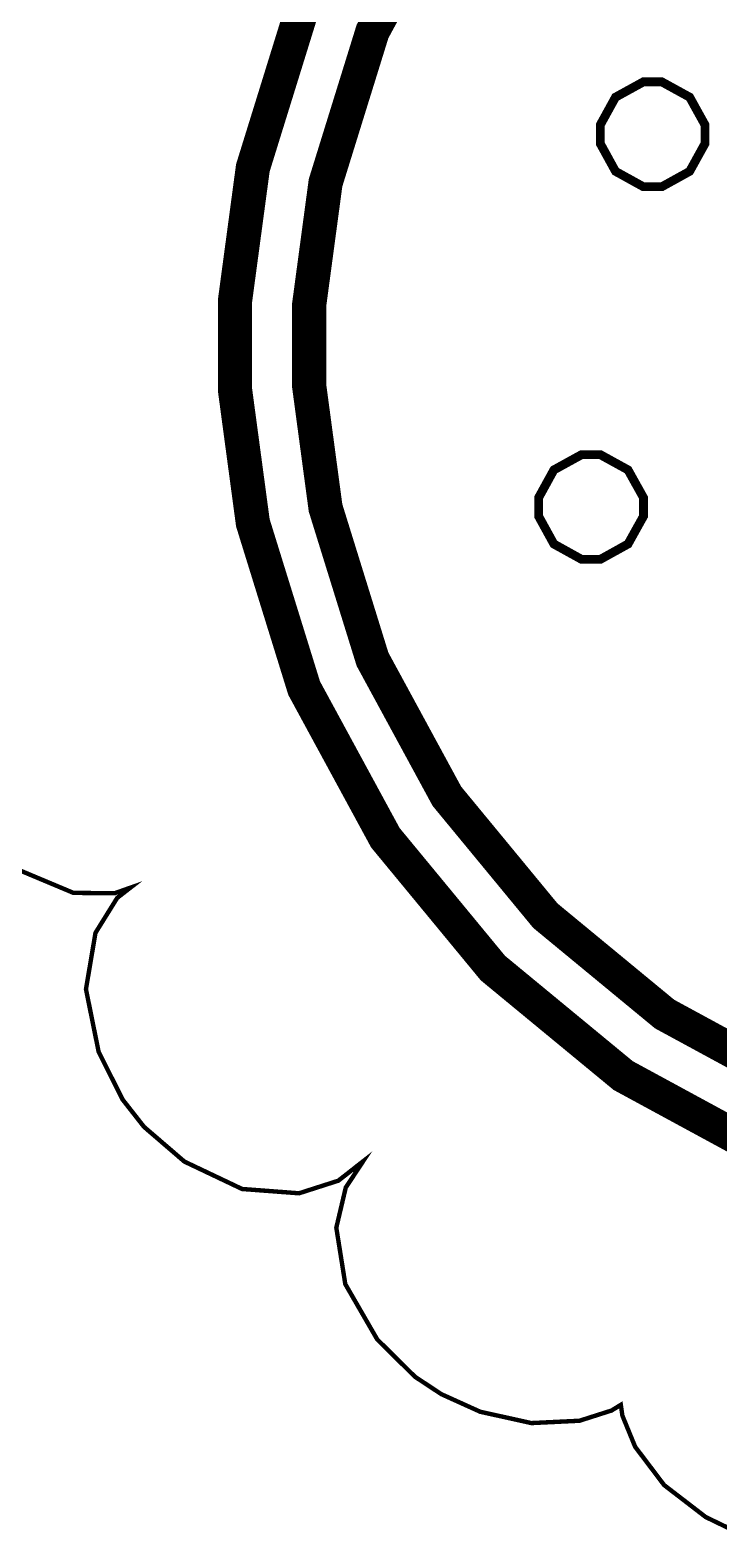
# Model space of a CAD drawing. Extents: x 0.7 to 27.4, y 1.6 to 10.2.
# Drawn here: x 5.874 to 6.29, y 4.905 to 5.816 of the extents above; entities that cross this region are included whole.
import ezdxf

# ---------------------------------------------------------------- set-up
doc = ezdxf.new("R2010")
doc.units = 0
doc.header["$MEASUREMENT"] = 0
doc.layers.add('Layer1', color=50, linetype='Continuous')

msp = doc.modelspace()

# ---------------------------------------------------------------- linework, layer by layer
at = {"color": 0}
for points, const_width in [([(6.12554, 5.89794), (6.08062, 5.81521), (6.05225, 5.72379), (6.04237, 5.65018), (6.04237, 5.6256), (6.04237, 5.60107), (6.05225, 5.52746), (6.08062, 5.43604), (6.12554, 5.35331), (6.185, 5.28119), (6.25706, 5.22174), (6.33979, 5.17681)], 0.02067), ([(6.12554, 5.89794), (6.08062, 5.81521), (6.05225, 5.72379), (6.04237, 5.65018), (6.04237, 5.6256), (6.04237, 5.60107), (6.05225, 5.52746), (6.08062, 5.43604), (6.12554, 5.35331), (6.185, 5.28119), (6.25706, 5.22174), (6.33979, 5.17681)], 0.02067), ([(6.12554, 5.89794), (6.08062, 5.81521), (6.05225, 5.72379), (6.04237, 5.65018), (6.04237, 5.6256), (6.04237, 5.60107), (6.05225, 5.52746), (6.08062, 5.43604), (6.12554, 5.35331), (6.185, 5.28119), (6.25706, 5.22174), (6.33979, 5.17681)], 0.02067), ([(6.12554, 5.89794), (6.08062, 5.81521), (6.05225, 5.72379), (6.04237, 5.65018), (6.04237, 5.6256), (6.04237, 5.60107), (6.05225, 5.52746), (6.08062, 5.43604), (6.12554, 5.35331), (6.185, 5.28119), (6.25706, 5.22174), (6.33979, 5.17681)], 0.02067), ([(6.12554, 5.89794), (6.08062, 5.81521), (6.05225, 5.72379), (6.04237, 5.65018), (6.04237, 5.6256), (6.04237, 5.60107), (6.05225, 5.52746), (6.08062, 5.43604), (6.12554, 5.35331), (6.185, 5.28119), (6.25706, 5.22174), (6.33979, 5.17681)], 0.02067), ([(6.12554, 5.89789), (6.08062, 5.81515), (6.05225, 5.72374), (6.04237, 5.65012), (6.04237, 5.62554), (6.04237, 5.60101), (6.05225, 5.5274), (6.08062, 5.43599), (6.12554, 5.35325), (6.185, 5.28119), (6.25706, 5.22174), (6.33979, 5.17681)], 0.02067), ([(6.12554, 5.89789), (6.08062, 5.81515), (6.05225, 5.72374), (6.04237, 5.65012), (6.04237, 5.62554), (6.04237, 5.60101), (6.05225, 5.5274), (6.08062, 5.43599), (6.12554, 5.35325), (6.185, 5.28119), (6.25706, 5.22174), (6.33979, 5.17681)], 0.02067), ([(6.12554, 5.89789), (6.08062, 5.81515), (6.05225, 5.72374), (6.04237, 5.65012), (6.04237, 5.62554), (6.04237, 5.60101), (6.05225, 5.5274), (6.08062, 5.43599), (6.12554, 5.35325), (6.185, 5.28119), (6.25706, 5.22174), (6.33979, 5.17681)], 0.02067), ([(6.12554, 5.89789), (6.08062, 5.81515), (6.05225, 5.72374), (6.04237, 5.65012), (6.04237, 5.62554), (6.04237, 5.60101), (6.05225, 5.5274), (6.08062, 5.43599), (6.12554, 5.35325), (6.185, 5.28119), (6.25706, 5.22174), (6.33979, 5.17681)], 0.02067), ([(6.12554, 5.89789), (6.08062, 5.81515), (6.05225, 5.72374), (6.04237, 5.65012), (6.04237, 5.62554), (6.04237, 5.60101), (6.05225, 5.5274), (6.08062, 5.43599), (6.12554, 5.35325), (6.185, 5.28119), (6.25706, 5.22174), (6.33979, 5.17681)], 0.02067), ([(6.12554, 5.89789), (6.08062, 5.81515), (6.05225, 5.72374), (6.04237, 5.65012), (6.04237, 5.62554), (6.04237, 5.60101), (6.05225, 5.5274), (6.08062, 5.43599), (6.12554, 5.35325), (6.185, 5.28119), (6.25706, 5.22174), (6.33979, 5.17681)], 0.02067), ([(6.12554, 5.89789), (6.08062, 5.81515), (6.05225, 5.72374), (6.04237, 5.65012), (6.04237, 5.62554), (6.04237, 5.60101), (6.05225, 5.5274), (6.08062, 5.43599), (6.12554, 5.35325), (6.185, 5.28114), (6.25706, 5.22168), (6.33979, 5.17676)], 0.02067), ([(6.12554, 5.89789), (6.08062, 5.81515), (6.05225, 5.72374), (6.04237, 5.65012), (6.04237, 5.62554), (6.04237, 5.60101), (6.05225, 5.5274), (6.08062, 5.43599), (6.12554, 5.35325), (6.185, 5.28114), (6.25706, 5.22168), (6.33979, 5.17676)], 0.02067), ([(6.12554, 5.89789), (6.08062, 5.81515), (6.05225, 5.72374), (6.04237, 5.65012), (6.04237, 5.62554), (6.04237, 5.60101), (6.05225, 5.5274), (6.08062, 5.43599), (6.12554, 5.35325), (6.185, 5.28114), (6.25706, 5.22168), (6.33979, 5.17676)], 0.02067), ([(6.12554, 5.89789), (6.08062, 5.81515), (6.05225, 5.72374), (6.04237, 5.65012), (6.04237, 5.62554), (6.04237, 5.60101), (6.05225, 5.5274), (6.08062, 5.43599), (6.12554, 5.35325), (6.185, 5.28114), (6.25706, 5.22168), (6.33979, 5.17676)], 0.02067), ([(6.12554, 5.89789), (6.08062, 5.81515), (6.05225, 5.72374), (6.04237, 5.65012), (6.04237, 5.62554), (6.04237, 5.60101), (6.05225, 5.5274), (6.08062, 5.43599), (6.12554, 5.35325), (6.185, 5.28114), (6.25706, 5.22168), (6.33979, 5.17676)], 0.02067), ([(6.12554, 5.89789), (6.08062, 5.81515), (6.05225, 5.72374), (6.04237, 5.65012), (6.04237, 5.62554), (6.04237, 5.60101), (6.05225, 5.5274), (6.08062, 5.43599), (6.12554, 5.35325), (6.185, 5.28114), (6.25706, 5.22168), (6.33979, 5.17676)], 0.02067), ([(6.12554, 5.89789), (6.08062, 5.81515), (6.05225, 5.72374), (6.04237, 5.65012), (6.04237, 5.62554), (6.04237, 5.60101), (6.05225, 5.5274), (6.08062, 5.43599), (6.12554, 5.35325), (6.185, 5.28114), (6.25706, 5.22168), (6.33979, 5.17676)], 0.02067), ([(6.12554, 5.89789), (6.08062, 5.81515), (6.05225, 5.72374), (6.04237, 5.65012), (6.04237, 5.62554), (6.04237, 5.60101), (6.05225, 5.5274), (6.08062, 5.43599), (6.12554, 5.35325), (6.185, 5.28114), (6.25706, 5.22168), (6.33979, 5.17676)], 0.02067), ([(6.12554, 5.89789), (6.08062, 5.81515), (6.05225, 5.72374), (6.04237, 5.65012), (6.04237, 5.62554), (6.04237, 5.60101), (6.05225, 5.5274), (6.08062, 5.43599), (6.12554, 5.35325), (6.185, 5.28114), (6.25706, 5.22168), (6.33979, 5.17676)], 0.02067), ([(6.12554, 5.89789), (6.08062, 5.81515), (6.05225, 5.72374), (6.04237, 5.65012), (6.04237, 5.62554), (6.04237, 5.60101), (6.05225, 5.5274), (6.08062, 5.43599), (6.12554, 5.35325), (6.185, 5.28114), (6.25706, 5.22168), (6.33979, 5.17676)], 0.02067), ([(6.03933, 5.83263), (6.00836, 5.73281), (5.99756, 5.6524), (5.99756, 5.6256), (5.99756, 5.59885), (6.00836, 5.51844), (6.03933, 5.41862), (6.08838, 5.32824), (6.15332, 5.24951), (6.23204, 5.18457), (6.32238, 5.13553), (6.42219, 5.10454), (6.50261, 5.09369), (6.5294, 5.09369), (6.55615, 5.09369), (6.63656, 5.10454), (6.73639, 5.13553), (6.82671, 5.18457), (6.90543, 5.24951), (6.97038, 5.32824), (7.01942, 5.41862), (7.0504, 5.51844)], 0.02067), ([(6.03933, 5.83263), (6.00836, 5.73281), (5.99756, 5.6524), (5.99756, 5.6256), (5.99756, 5.59885), (6.00836, 5.51844), (6.03933, 5.41862), (6.08838, 5.32829), (6.15332, 5.24957), (6.23204, 5.18463), (6.32238, 5.13558), (6.42219, 5.1046), (6.50261, 5.09375), (6.5294, 5.09375), (6.55615, 5.09375), (6.63656, 5.1046), (6.73639, 5.13558), (6.82671, 5.18463), (6.90543, 5.24957), (6.97038, 5.32829), (7.01942, 5.41862), (7.0504, 5.51844)], 0.02067), ([(6.03933, 5.83263), (6.00836, 5.73281), (5.99756, 5.6524), (5.99756, 5.6256), (5.99756, 5.59885), (6.00836, 5.51844), (6.03933, 5.41862), (6.08838, 5.32829), (6.15332, 5.24957), (6.23204, 5.18463), (6.32238, 5.13558), (6.42219, 5.1046), (6.50261, 5.09375), (6.5294, 5.09375), (6.55615, 5.09375), (6.63656, 5.10454), (6.73639, 5.13553), (6.82671, 5.18457), (6.90543, 5.24951), (6.97038, 5.32824), (7.01942, 5.41862), (7.0504, 5.51844)], 0.02067), ([(6.03933, 5.83263), (6.00836, 5.73281), (5.99756, 5.6524), (5.99756, 5.6256), (5.99756, 5.59885), (6.00836, 5.51844), (6.03933, 5.41862), (6.08838, 5.32824), (6.15332, 5.24951), (6.23204, 5.18457), (6.32238, 5.13553), (6.42219, 5.10454), (6.50261, 5.09369), (6.5294, 5.09369), (6.55615, 5.09369), (6.63656, 5.10454), (6.73639, 5.13553), (6.82671, 5.18457), (6.90543, 5.24951), (6.97038, 5.32824), (7.01942, 5.41862), (7.0504, 5.51844)], 0.02067), ([(6.03933, 5.83263), (6.00836, 5.73281), (5.99756, 5.6524), (5.99756, 5.6256), (5.99756, 5.59885), (6.00836, 5.51844), (6.03933, 5.41862), (6.08838, 5.32824), (6.15332, 5.24951), (6.23204, 5.18457), (6.32238, 5.13553), (6.42219, 5.10454), (6.50261, 5.09369), (6.5294, 5.09369), (6.55615, 5.09369), (6.63656, 5.10454), (6.73639, 5.13553), (6.82671, 5.18457), (6.90543, 5.24951), (6.97038, 5.32824), (7.01942, 5.41857), (7.0504, 5.51844)], 0.02067), ([(6.03933, 5.83263), (6.00836, 5.73281), (5.99756, 5.6524), (5.99756, 5.6256), (5.99756, 5.59885), (6.00836, 5.51844), (6.03933, 5.41857), (6.08838, 5.32824), (6.15332, 5.24951), (6.23204, 5.18457), (6.32238, 5.13553), (6.42219, 5.10454), (6.50261, 5.09369), (6.5294, 5.09369), (6.55615, 5.09369), (6.63656, 5.10454), (6.73639, 5.13553), (6.82671, 5.18457), (6.90543, 5.24951), (6.97038, 5.32824), (7.01942, 5.41857), (7.0504, 5.51844)], 0.02067), ([(6.03933, 5.83263), (6.00836, 5.73281), (5.99756, 5.6524), (5.99756, 5.6256), (5.99756, 5.59885), (6.00836, 5.51844), (6.03933, 5.41857), (6.08838, 5.32824), (6.15332, 5.24951), (6.23204, 5.18457), (6.32238, 5.13553), (6.42219, 5.10454), (6.50261, 5.09369), (6.5294, 5.09369), (6.55615, 5.09369), (6.63656, 5.10454), (6.73639, 5.13553), (6.82671, 5.18457), (6.90543, 5.24951), (6.97038, 5.32824), (7.01942, 5.41857), (7.0504, 5.51844)], 0.02067), ([(6.03933, 5.83263), (6.00836, 5.73281), (5.99756, 5.6524), (5.99756, 5.6256), (5.99756, 5.59885), (6.00836, 5.51844), (6.03933, 5.41857), (6.08838, 5.32824), (6.15332, 5.24951), (6.23204, 5.18457), (6.32238, 5.13553), (6.42219, 5.10454), (6.50261, 5.09369), (6.5294, 5.09369), (6.55615, 5.09369), (6.63656, 5.10454), (6.73639, 5.13553), (6.82671, 5.18457), (6.90543, 5.24951), (6.97038, 5.32824), (7.01942, 5.41857), (7.0504, 5.51844)], 0.02067), ([(6.03933, 5.83263), (6.00836, 5.73281), (5.99756, 5.6524), (5.99756, 5.6256), (5.99756, 5.59885), (6.00836, 5.51844), (6.03933, 5.41857), (6.08838, 5.32824), (6.15332, 5.24951), (6.23204, 5.18457), (6.32238, 5.13553), (6.42219, 5.10454), (6.50261, 5.09369), (6.5294, 5.09369), (6.55615, 5.09369), (6.63656, 5.10454), (6.73639, 5.13553), (6.82671, 5.18457), (6.90543, 5.24951), (6.97038, 5.32824), (7.01942, 5.41857), (7.0504, 5.51839)], 0.02067), ([(6.03933, 5.83263), (6.00836, 5.73275), (5.99756, 5.65235), (5.99756, 5.62554), (5.99756, 5.59879), (6.00836, 5.51839), (6.03933, 5.41857), (6.08838, 5.32824), (6.15332, 5.24951), (6.23204, 5.18457), (6.32238, 5.13553), (6.42219, 5.10454), (6.50261, 5.09369), (6.5294, 5.09369), (6.55615, 5.09369), (6.63656, 5.10454), (6.73639, 5.13553), (6.82671, 5.18457), (6.90543, 5.24951), (6.97038, 5.32824), (7.01942, 5.41857), (7.0504, 5.51839)], 0.02067), ([(6.03933, 5.83263), (6.00836, 5.73275), (5.99756, 5.65235), (5.99756, 5.62554), (5.99756, 5.59879), (6.00836, 5.51839), (6.03933, 5.41857), (6.08838, 5.32824), (6.15332, 5.24951), (6.23204, 5.18457), (6.32238, 5.13553), (6.42219, 5.10454), (6.50261, 5.09369), (6.5294, 5.09369), (6.55615, 5.09369), (6.63656, 5.10454), (6.73639, 5.13553), (6.82671, 5.18457), (6.90543, 5.24951), (6.97038, 5.32824), (7.01942, 5.41857), (7.0504, 5.51839)], 0.02067), ([(6.03933, 5.83263), (6.00836, 5.73275), (5.99756, 5.65235), (5.99756, 5.62554), (5.99756, 5.59879), (6.00836, 5.51839), (6.03933, 5.41857), (6.08838, 5.32824), (6.15332, 5.24951), (6.23204, 5.18457), (6.32238, 5.13553), (6.42219, 5.10454), (6.50261, 5.09369), (6.5294, 5.09369), (6.55615, 5.09369), (6.63656, 5.10454), (6.73639, 5.13553), (6.82671, 5.18457), (6.90543, 5.24951), (6.97038, 5.32824), (7.01942, 5.41857), (7.0504, 5.51839)], 0.02067), ([(6.03933, 5.83257), (6.00836, 5.73275), (5.99756, 5.65235), (5.99756, 5.62554), (5.99756, 5.59879), (6.00836, 5.51839), (6.03933, 5.41857), (6.08838, 5.32824), (6.15332, 5.24951), (6.23204, 5.18457), (6.32238, 5.13553), (6.42219, 5.10454), (6.50261, 5.09369), (6.5294, 5.09369), (6.55615, 5.09369), (6.63656, 5.10454), (6.73639, 5.13553), (6.82671, 5.18457), (6.90543, 5.24951), (6.97038, 5.32824), (7.01942, 5.41857), (7.0504, 5.51839)], 0.02067), ([(6.03933, 5.83257), (6.00836, 5.73275), (5.99756, 5.65235), (5.99756, 5.62554), (5.99756, 5.59879), (6.00836, 5.51839), (6.03933, 5.41857), (6.08838, 5.32824), (6.15332, 5.24951), (6.23204, 5.18457), (6.32238, 5.13553), (6.42219, 5.10454), (6.50261, 5.09369), (6.5294, 5.09369), (6.55615, 5.09369), (6.63656, 5.10454), (6.73639, 5.13553), (6.82671, 5.18457), (6.90543, 5.24951), (6.97038, 5.32824), (7.01942, 5.41857), (7.0504, 5.51839)], 0.02067), ([(6.03933, 5.83257), (6.00836, 5.73275), (5.99756, 5.65235), (5.99756, 5.62554), (5.99756, 5.59879), (6.00836, 5.51839), (6.03933, 5.41857), (6.08838, 5.32824), (6.15332, 5.24951), (6.23204, 5.18457), (6.32238, 5.13553), (6.42219, 5.10454), (6.50261, 5.09369), (6.5294, 5.09369), (6.55615, 5.09369), (6.63656, 5.10454), (6.73639, 5.13553), (6.82671, 5.18457), (6.90543, 5.24951), (6.97038, 5.32824), (7.01942, 5.41857), (7.0504, 5.51839)], 0.02067), ([(6.03933, 5.83257), (6.00836, 5.73275), (5.99756, 5.65235), (5.99756, 5.62554), (5.99756, 5.59879), (6.00836, 5.51839), (6.03933, 5.41857), (6.08838, 5.32824), (6.15332, 5.24951), (6.23204, 5.18457), (6.32238, 5.13553), (6.42219, 5.10454), (6.50261, 5.09369), (6.5294, 5.09369), (6.55615, 5.09369), (6.63656, 5.10454), (6.73639, 5.13553), (6.82671, 5.18457), (6.90543, 5.24951), (6.97038, 5.32824), (7.01942, 5.41857), (7.0504, 5.51839)], 0.02067), ([(6.03933, 5.83257), (6.00836, 5.73275), (5.99756, 5.65235), (5.99756, 5.62554), (5.99756, 5.59879), (6.00836, 5.51839), (6.03933, 5.41857), (6.08838, 5.32824), (6.15332, 5.24951), (6.23204, 5.18457), (6.32238, 5.13553), (6.42219, 5.10454), (6.50261, 5.09369), (6.5294, 5.09369), (6.55615, 5.09369), (6.63656, 5.10454), (6.73639, 5.13553), (6.82671, 5.18457), (6.90543, 5.24951), (6.97038, 5.32824), (7.01942, 5.41857), (7.0504, 5.51839)], 0.02067), ([(6.03933, 5.83257), (6.00836, 5.73275), (5.99756, 5.65235), (5.99756, 5.62554), (5.99756, 5.59879), (6.00836, 5.51839), (6.03933, 5.41857), (6.08838, 5.32824), (6.15332, 5.24951), (6.23204, 5.18457), (6.32238, 5.13553), (6.42219, 5.10454), (6.50261, 5.09369), (6.5294, 5.09369), (6.55615, 5.09369), (6.63656, 5.10454), (6.73639, 5.13553), (6.82671, 5.18457), (6.90543, 5.24951), (6.97038, 5.32824), (7.01942, 5.41857), (7.0504, 5.51839)], 0.02067), ([(6.03933, 5.83257), (6.00836, 5.73275), (5.99756, 5.65235), (5.99756, 5.62554), (5.99756, 5.59879), (6.00836, 5.51839), (6.03933, 5.41857), (6.08838, 5.32824), (6.15332, 5.24951), (6.23204, 5.18457), (6.32238, 5.13553), (6.42219, 5.10454), (6.50261, 5.09369), (6.5294, 5.09369), (6.55615, 5.09369), (6.63656, 5.10454), (6.73639, 5.13553), (6.82671, 5.18457), (6.90543, 5.24951), (6.97038, 5.32824), (7.01942, 5.41857), (7.0504, 5.51839)], 0.02067), ([(6.03933, 5.83257), (6.00836, 5.73275), (5.99756, 5.65235), (5.99756, 5.62554), (5.99756, 5.59879), (6.00836, 5.51839), (6.03933, 5.41857), (6.08838, 5.32818), (6.15332, 5.24946), (6.23204, 5.18451), (6.32238, 5.13547), (6.42219, 5.10449), (6.50261, 5.09364), (6.5294, 5.09364), (6.55615, 5.09364), (6.63656, 5.10449), (6.73639, 5.13547), (6.82671, 5.18451), (6.90543, 5.24946), (6.97038, 5.32818), (7.01942, 5.41857), (7.0504, 5.51839)], 0.02067), ([(6.03933, 5.83257), (6.00836, 5.73275), (5.99756, 5.65235), (5.99756, 5.62554), (5.99756, 5.59879), (6.00836, 5.51839), (6.03933, 5.41851), (6.08838, 5.32818), (6.15332, 5.24946), (6.23204, 5.18451), (6.32238, 5.13547), (6.42219, 5.10449), (6.50261, 5.09364), (6.5294, 5.09364), (6.55615, 5.09364), (6.63656, 5.10449), (6.73639, 5.13547), (6.82671, 5.18451), (6.90543, 5.24946), (6.97038, 5.32818), (7.01942, 5.41851), (7.0504, 5.51839)], 0.02067), ([(5.99756, 5.6256), (5.99756, 5.62554)], 0.02067), ([(6.04237, 5.6256), (6.04237, 5.62549)], 0.02067), ([(6.30507, 4.90674), (6.28185, 4.91797), (6.25672, 4.93728), (6.23921, 4.96044), (6.2315, 4.97928), (6.23058, 4.98574), (6.22499, 4.98232), (6.20562, 4.97613), (6.1766, 4.97472), (6.14567, 4.98156), (6.12218, 4.99219), (6.11513, 4.99685), (6.10633, 5.00265), (6.08344, 5.02528), (6.06418, 5.05865), (6.05875, 5.09272), (6.06446, 5.11697), (6.06874, 5.12343), (6.06874, 5.12343), (6.07183, 5.12815), (6.07493, 5.13282), (6.07493, 5.13282), (6.07493, 5.13282), (6.07047, 5.12935), (6.06608, 5.12587), (6.06608, 5.12587), (6.05994, 5.1211), (6.03624, 5.1135), (6.00185, 5.1161), (5.96701, 5.13265), (5.9426, 5.15365), (5.93614, 5.16189), (5.92964, 5.17019), (5.91521, 5.199), (5.90756, 5.23676), (5.91331, 5.27078), (5.92643, 5.29189), (5.93257, 5.29665), (5.93257, 5.29665), (5.9344, 5.29807), (5.9344, 5.29807), (5.9344, 5.29807), (5.93224, 5.29731), (5.93224, 5.29731), (5.92492, 5.29471), (5.90001, 5.29492), (5.86822, 5.30826)], 0.00266)]:
    msp.add_lwpolyline(points, dxfattribs=dict(at, const_width=const_width))
at = {"layer": 'Layer1', "color": 2, "const_width": 0.00531}
for points in [[(6.24978, 5.78472), (6.24414, 5.78472), (6.22738, 5.7755), (6.21815, 5.75874), (6.21815, 5.7531), (6.21815, 5.7475), (6.22738, 5.73068), (6.24414, 5.7214), (6.24978, 5.7214), (6.25537, 5.7214), (6.27214, 5.73068), (6.28142, 5.7475), (6.28142, 5.7531), (6.28142, 5.75874), (6.27214, 5.7755), (6.25537, 5.78472), (6.24978, 5.78472)], [(6.24978, 5.78472), (6.24414, 5.78472), (6.22738, 5.77544), (6.21815, 5.75868), (6.21815, 5.75304), (6.21815, 5.74744), (6.22738, 5.73068), (6.24414, 5.7214), (6.24978, 5.7214), (6.25537, 5.7214), (6.27214, 5.73068), (6.28142, 5.74744), (6.28142, 5.75304), (6.28142, 5.75868), (6.27214, 5.77544), (6.25537, 5.78472), (6.24978, 5.78472)], [(6.24978, 5.78472), (6.24414, 5.78472), (6.22738, 5.77544), (6.21815, 5.75868), (6.21815, 5.75304), (6.21815, 5.74744), (6.22738, 5.73068), (6.24414, 5.7214), (6.24978, 5.7214), (6.25537, 5.7214), (6.27214, 5.73068), (6.28142, 5.74744), (6.28142, 5.75304), (6.28142, 5.75868), (6.27214, 5.77544), (6.25537, 5.78472), (6.24978, 5.78472)], [(6.24978, 5.78472), (6.24414, 5.78472), (6.22738, 5.77544), (6.21815, 5.75868), (6.21815, 5.75304), (6.21815, 5.74744), (6.22738, 5.73068), (6.24414, 5.7214), (6.24978, 5.7214), (6.25537, 5.7214), (6.27214, 5.73068), (6.28142, 5.74744), (6.28142, 5.75304), (6.28142, 5.75868), (6.27214, 5.77544), (6.25537, 5.78472), (6.24978, 5.78472)], [(6.24978, 5.78472), (6.24414, 5.78472), (6.22738, 5.77544), (6.21815, 5.75868), (6.21815, 5.75304), (6.21815, 5.74744), (6.22738, 5.73068), (6.24414, 5.7214), (6.24978, 5.7214), (6.25537, 5.7214), (6.27214, 5.73068), (6.28142, 5.74744), (6.28142, 5.75304), (6.28142, 5.75868), (6.27214, 5.77544), (6.25537, 5.78472), (6.24978, 5.78472)], [(6.24978, 5.78472), (6.24414, 5.78472), (6.22738, 5.77544), (6.21815, 5.75868), (6.21815, 5.75304), (6.21815, 5.74744), (6.22738, 5.73068), (6.24414, 5.7214), (6.24978, 5.7214), (6.25537, 5.7214), (6.27214, 5.73068), (6.28142, 5.74744), (6.28142, 5.75304), (6.28142, 5.75868), (6.27214, 5.77544), (6.25537, 5.78472), (6.24978, 5.78472)], [(6.24978, 5.78472), (6.24414, 5.78472), (6.22738, 5.77544), (6.21815, 5.75868), (6.21815, 5.75304), (6.21815, 5.74744), (6.22738, 5.73068), (6.24414, 5.7214), (6.24978, 5.7214), (6.25537, 5.7214), (6.27214, 5.73068), (6.28142, 5.74744), (6.28142, 5.75304), (6.28142, 5.75868), (6.27214, 5.77544), (6.25537, 5.78472), (6.24978, 5.78472)], [(6.24978, 5.78472), (6.24414, 5.78472), (6.22738, 5.77544), (6.21815, 5.75868), (6.21815, 5.75304), (6.21815, 5.74744), (6.22738, 5.73068), (6.24414, 5.7214), (6.24978, 5.7214), (6.25537, 5.7214), (6.27214, 5.73068), (6.28142, 5.74744), (6.28142, 5.75304), (6.28142, 5.75868), (6.27214, 5.77544), (6.25537, 5.78472), (6.24978, 5.78472)], [(6.24978, 5.78472), (6.24414, 5.78472), (6.22738, 5.77544), (6.21815, 5.75868), (6.21815, 5.75304), (6.21815, 5.74744), (6.22738, 5.73068), (6.24414, 5.7214), (6.24978, 5.7214), (6.25537, 5.7214), (6.27214, 5.73068), (6.28142, 5.74744), (6.28142, 5.75304), (6.28142, 5.75868), (6.27214, 5.77544), (6.25537, 5.78472), (6.24978, 5.78472)], [(6.24978, 5.78467), (6.24414, 5.78467), (6.22738, 5.77544), (6.21815, 5.75868), (6.21815, 5.75304), (6.21815, 5.74744), (6.22738, 5.73068), (6.24414, 5.7214), (6.24978, 5.7214), (6.25537, 5.7214), (6.27214, 5.73068), (6.28142, 5.74744), (6.28142, 5.75304), (6.28142, 5.75868), (6.27214, 5.77544), (6.25537, 5.78467), (6.24978, 5.78467)], [(6.24978, 5.78467), (6.24414, 5.78467), (6.22738, 5.77544), (6.21815, 5.75868), (6.21815, 5.75304), (6.21815, 5.74744), (6.22738, 5.73068), (6.24414, 5.7214), (6.24978, 5.7214), (6.25537, 5.7214), (6.27214, 5.73068), (6.28142, 5.74744), (6.28142, 5.75304), (6.28142, 5.75868), (6.27214, 5.77544), (6.25537, 5.78467), (6.24978, 5.78467)], [(6.24978, 5.78467), (6.24414, 5.78467), (6.22738, 5.77544), (6.21815, 5.75868), (6.21815, 5.75304), (6.21815, 5.74744), (6.22738, 5.73068), (6.24414, 5.7214), (6.24978, 5.7214), (6.25537, 5.7214), (6.27214, 5.73068), (6.28142, 5.74744), (6.28142, 5.75304), (6.28142, 5.75868), (6.27214, 5.77544), (6.25537, 5.78467), (6.24978, 5.78467)], [(6.24978, 5.78467), (6.24414, 5.78467), (6.22738, 5.77544), (6.21815, 5.75868), (6.21815, 5.75304), (6.21815, 5.74744), (6.22738, 5.73068), (6.24414, 5.7214), (6.24978, 5.7214), (6.25537, 5.7214), (6.27214, 5.73068), (6.28142, 5.74744), (6.28142, 5.75304), (6.28142, 5.75868), (6.27214, 5.77544), (6.25537, 5.78467), (6.24978, 5.78467)], [(6.24978, 5.78467), (6.24414, 5.78467), (6.22738, 5.77544), (6.21815, 5.75868), (6.21815, 5.75304), (6.21815, 5.74744), (6.22738, 5.73068), (6.24414, 5.7214), (6.24978, 5.7214), (6.25537, 5.7214), (6.27214, 5.73068), (6.28142, 5.74744), (6.28142, 5.75304), (6.28142, 5.75868), (6.27214, 5.77544), (6.25537, 5.78467), (6.24978, 5.78467)], [(6.24978, 5.78467), (6.24414, 5.78467), (6.22738, 5.77544), (6.21815, 5.75868), (6.21815, 5.75304), (6.21815, 5.74744), (6.22738, 5.73068), (6.24414, 5.7214), (6.24978, 5.7214), (6.25537, 5.7214), (6.27214, 5.73068), (6.28142, 5.74744), (6.28142, 5.75304), (6.28142, 5.75868), (6.27214, 5.77544), (6.25537, 5.78467), (6.24978, 5.78467)], [(6.24978, 5.78467), (6.24414, 5.78467), (6.22738, 5.77544), (6.21815, 5.75868), (6.21815, 5.75304), (6.21815, 5.74744), (6.22738, 5.73068), (6.24414, 5.7214), (6.24978, 5.7214), (6.25537, 5.7214), (6.27214, 5.73068), (6.28142, 5.74744), (6.28142, 5.75304), (6.28142, 5.75868), (6.27214, 5.77544), (6.25537, 5.78467), (6.24978, 5.78467)], [(6.24978, 5.78467), (6.24414, 5.78467), (6.22738, 5.77544), (6.21815, 5.75868), (6.21815, 5.75304), (6.21815, 5.74744), (6.22738, 5.73068), (6.24414, 5.7214), (6.24978, 5.7214), (6.25537, 5.7214), (6.27214, 5.73068), (6.28142, 5.74744), (6.28142, 5.75304), (6.28142, 5.75868), (6.27214, 5.77544), (6.25537, 5.78467), (6.24978, 5.78467)], [(6.24978, 5.78467), (6.24414, 5.78467), (6.22738, 5.77544), (6.21815, 5.75868), (6.21815, 5.75304), (6.21815, 5.74744), (6.22738, 5.73068), (6.24414, 5.7214), (6.24978, 5.7214), (6.25537, 5.7214), (6.27214, 5.73068), (6.28142, 5.74744), (6.28142, 5.75304), (6.28142, 5.75868), (6.27214, 5.77544), (6.25537, 5.78467), (6.24978, 5.78467)], [(6.24978, 5.78467), (6.24414, 5.78467), (6.22738, 5.77544), (6.21815, 5.75868), (6.21815, 5.75304), (6.21815, 5.74744), (6.22738, 5.73068), (6.24414, 5.7214), (6.24978, 5.7214), (6.25537, 5.7214), (6.27214, 5.73068), (6.28142, 5.74744), (6.28142, 5.75304), (6.28142, 5.75868), (6.27214, 5.77544), (6.25537, 5.78467), (6.24978, 5.78467)], [(6.24978, 5.78467), (6.24414, 5.78467), (6.22738, 5.77544), (6.21815, 5.75868), (6.21815, 5.75304), (6.21815, 5.74744), (6.22738, 5.73068), (6.24414, 5.7214), (6.24978, 5.7214), (6.25537, 5.7214), (6.27214, 5.73068), (6.28142, 5.74744), (6.28142, 5.75304), (6.28142, 5.75868), (6.27214, 5.77544), (6.25537, 5.78467), (6.24978, 5.78467)], [(6.24978, 5.78467), (6.24414, 5.78467), (6.22738, 5.77544), (6.21815, 5.75868), (6.21815, 5.75304), (6.21815, 5.74744), (6.22738, 5.73068), (6.24414, 5.7214), (6.24978, 5.7214), (6.25537, 5.7214), (6.27214, 5.73068), (6.28142, 5.74744), (6.28142, 5.75304), (6.28142, 5.75868), (6.27214, 5.77544), (6.25537, 5.78467), (6.24978, 5.78467)], [(6.24978, 5.78472), (6.24978, 5.78467), (6.24978, 5.78472)], [(6.21257, 5.55963), (6.20692, 5.55963), (6.19015, 5.5504), (6.18093, 5.53364), (6.18093, 5.528), (6.18093, 5.5224), (6.19015, 5.50564), (6.20692, 5.49631), (6.21257, 5.49631), (6.21815, 5.49631), (6.23492, 5.50564), (6.24425, 5.5224), (6.24425, 5.528), (6.24425, 5.53364), (6.23492, 5.5504), (6.21815, 5.55963), (6.21257, 5.55963)], [(6.21257, 5.55963), (6.20692, 5.55963), (6.19015, 5.5504), (6.18093, 5.53358), (6.18093, 5.52794), (6.18093, 5.52235), (6.19015, 5.50558), (6.20692, 5.49631), (6.21257, 5.49631), (6.21815, 5.49631), (6.23492, 5.50558), (6.24425, 5.52235), (6.24425, 5.52794), (6.24425, 5.53358), (6.23492, 5.5504), (6.21815, 5.55963), (6.21257, 5.55963)], [(6.21257, 5.55963), (6.20692, 5.55963), (6.19015, 5.5504), (6.18093, 5.53358), (6.18093, 5.52794), (6.18093, 5.52235), (6.19015, 5.50558), (6.20692, 5.49631), (6.21257, 5.49631), (6.21815, 5.49631), (6.23492, 5.50558), (6.24425, 5.52235), (6.24425, 5.52794), (6.24425, 5.53358), (6.23492, 5.5504), (6.21815, 5.55963), (6.21257, 5.55963)], [(6.21257, 5.55963), (6.20692, 5.55963), (6.19015, 5.5504), (6.18093, 5.53358), (6.18093, 5.52794), (6.18093, 5.52235), (6.19015, 5.50558), (6.20692, 5.49631), (6.21257, 5.49631), (6.21815, 5.49631), (6.23492, 5.50558), (6.24425, 5.52235), (6.24425, 5.52794), (6.24425, 5.53358), (6.23492, 5.5504), (6.21815, 5.55963), (6.21257, 5.55963)], [(6.21257, 5.55963), (6.20692, 5.55963), (6.19015, 5.5504), (6.18093, 5.53358), (6.18093, 5.52794), (6.18093, 5.52235), (6.19015, 5.50558), (6.20692, 5.49631), (6.21257, 5.49631), (6.21815, 5.49631), (6.23492, 5.50558), (6.24425, 5.52235), (6.24425, 5.52794), (6.24425, 5.53358), (6.23492, 5.5504), (6.21815, 5.55963), (6.21257, 5.55963)], [(6.21257, 5.55963), (6.20692, 5.55963), (6.19015, 5.5504), (6.18093, 5.53358), (6.18093, 5.52794), (6.18093, 5.52235), (6.19015, 5.50558), (6.20692, 5.49631), (6.21257, 5.49631), (6.21815, 5.49631), (6.23492, 5.50558), (6.24425, 5.52235), (6.24425, 5.52794), (6.24425, 5.53358), (6.23492, 5.5504), (6.21815, 5.55963), (6.21257, 5.55963)], [(6.21257, 5.55963), (6.20692, 5.55963), (6.19015, 5.5504), (6.18093, 5.53358), (6.18093, 5.52794), (6.18093, 5.52235), (6.19015, 5.50558), (6.20692, 5.49631), (6.21257, 5.49631), (6.21815, 5.49631), (6.23492, 5.50558), (6.24425, 5.52235), (6.24425, 5.52794), (6.24425, 5.53358), (6.23492, 5.5504), (6.21815, 5.55963), (6.21257, 5.55963)], [(6.21257, 5.55963), (6.20692, 5.55963), (6.19015, 5.55035), (6.18093, 5.53358), (6.18093, 5.52794), (6.18093, 5.52235), (6.19015, 5.50558), (6.20692, 5.49631), (6.21257, 5.49631), (6.21815, 5.49631), (6.23492, 5.50558), (6.24425, 5.52235), (6.24425, 5.52794), (6.24425, 5.53358), (6.23492, 5.55035), (6.21815, 5.55963), (6.21257, 5.55963)], [(6.21257, 5.55963), (6.20692, 5.55963), (6.19015, 5.55035), (6.18093, 5.53358), (6.18093, 5.52794), (6.18093, 5.52235), (6.19015, 5.50558), (6.20692, 5.49631), (6.21257, 5.49631), (6.21815, 5.49631), (6.23492, 5.50558), (6.24425, 5.52235), (6.24425, 5.52794), (6.24425, 5.53358), (6.23492, 5.55035), (6.21815, 5.55963), (6.21257, 5.55963)], [(6.21257, 5.55963), (6.20692, 5.55963), (6.19015, 5.55035), (6.18093, 5.53358), (6.18093, 5.52794), (6.18093, 5.52235), (6.19015, 5.50558), (6.20692, 5.49631), (6.21257, 5.49631), (6.21815, 5.49631), (6.23492, 5.50558), (6.24425, 5.52235), (6.24425, 5.52794), (6.24425, 5.53358), (6.23492, 5.55035), (6.21815, 5.55963), (6.21257, 5.55963)], [(6.21257, 5.55963), (6.20692, 5.55963), (6.19015, 5.55035), (6.18093, 5.53358), (6.18093, 5.52794), (6.18093, 5.52235), (6.19015, 5.50558), (6.20692, 5.49631), (6.21257, 5.49631), (6.21815, 5.49631), (6.23492, 5.50558), (6.24425, 5.52235), (6.24425, 5.52794), (6.24425, 5.53358), (6.23492, 5.55035), (6.21815, 5.55963), (6.21257, 5.55963)], [(6.21257, 5.55963), (6.20692, 5.55963), (6.19015, 5.55035), (6.18093, 5.53358), (6.18093, 5.52794), (6.18093, 5.52235), (6.19015, 5.50558), (6.20692, 5.49631), (6.21257, 5.49631), (6.21815, 5.49631), (6.23492, 5.50558), (6.24425, 5.52235), (6.24425, 5.52794), (6.24425, 5.53358), (6.23492, 5.55035), (6.21815, 5.55963), (6.21257, 5.55963)], [(6.21257, 5.55963), (6.20692, 5.55963), (6.19015, 5.55035), (6.18093, 5.53358), (6.18093, 5.52794), (6.18093, 5.52235), (6.19015, 5.50558), (6.20692, 5.49631), (6.21257, 5.49631), (6.21815, 5.49631), (6.23492, 5.50558), (6.24425, 5.52235), (6.24425, 5.52794), (6.24425, 5.53358), (6.23492, 5.55035), (6.21815, 5.55963), (6.21257, 5.55963)], [(6.21257, 5.55963), (6.20692, 5.55963), (6.19015, 5.55035), (6.18093, 5.53358), (6.18093, 5.52794), (6.18093, 5.52235), (6.19015, 5.50558), (6.20692, 5.49631), (6.21257, 5.49631), (6.21815, 5.49631), (6.23492, 5.50558), (6.24425, 5.52235), (6.24425, 5.52794), (6.24425, 5.53358), (6.23492, 5.55035), (6.21815, 5.55963), (6.21257, 5.55963)], [(6.21257, 5.55963), (6.20692, 5.55963), (6.19015, 5.55035), (6.18093, 5.53358), (6.18093, 5.52794), (6.18093, 5.52235), (6.19015, 5.50558), (6.20692, 5.49631), (6.21257, 5.49631), (6.21815, 5.49631), (6.23492, 5.50558), (6.24425, 5.52235), (6.24425, 5.52794), (6.24425, 5.53358), (6.23492, 5.55035), (6.21815, 5.55963), (6.21257, 5.55963)], [(6.21257, 5.55963), (6.20692, 5.55963), (6.19015, 5.55035), (6.18093, 5.53358), (6.18093, 5.52794), (6.18093, 5.52235), (6.19015, 5.50558), (6.20692, 5.49631), (6.21257, 5.49631), (6.21815, 5.49631), (6.23492, 5.50558), (6.24425, 5.52235), (6.24425, 5.52794), (6.24425, 5.53358), (6.23492, 5.55035), (6.21815, 5.55963), (6.21257, 5.55963)], [(6.21257, 5.55963), (6.20692, 5.55963), (6.19015, 5.55035), (6.18093, 5.53358), (6.18093, 5.52794), (6.18093, 5.52235), (6.19015, 5.50558), (6.20692, 5.49631), (6.21257, 5.49631), (6.21815, 5.49631), (6.23492, 5.50558), (6.24425, 5.52235), (6.24425, 5.52794), (6.24425, 5.53358), (6.23492, 5.55035), (6.21815, 5.55963), (6.21257, 5.55963)], [(6.21257, 5.55963), (6.20692, 5.55963), (6.19015, 5.55035), (6.18093, 5.53358), (6.18093, 5.52794), (6.18093, 5.52235), (6.19015, 5.50558), (6.20692, 5.49631), (6.21257, 5.49631), (6.21815, 5.49631), (6.23492, 5.50558), (6.24425, 5.52235), (6.24425, 5.52794), (6.24425, 5.53358), (6.23492, 5.55035), (6.21815, 5.55963), (6.21257, 5.55963)], [(6.21257, 5.55963), (6.20692, 5.55963), (6.19015, 5.55035), (6.18093, 5.53358), (6.18093, 5.52794), (6.18093, 5.52235), (6.19015, 5.50558), (6.20692, 5.49631), (6.21257, 5.49631), (6.21815, 5.49631), (6.23492, 5.50558), (6.24425, 5.52235), (6.24425, 5.52794), (6.24425, 5.53358), (6.23492, 5.55035), (6.21815, 5.55963), (6.21257, 5.55963)], [(6.21257, 5.55957), (6.20692, 5.55957), (6.19015, 5.55035), (6.18093, 5.53358), (6.18093, 5.52794), (6.18093, 5.52235), (6.19015, 5.50558), (6.20692, 5.49631), (6.21257, 5.49631), (6.21815, 5.49631), (6.23492, 5.50558), (6.24425, 5.52235), (6.24425, 5.52794), (6.24425, 5.53358), (6.23492, 5.55035), (6.21815, 5.55957), (6.21257, 5.55957)], [(6.21257, 5.55957), (6.20692, 5.55957), (6.19015, 5.55035), (6.18093, 5.53358), (6.18093, 5.52794), (6.18093, 5.52235), (6.19015, 5.50558), (6.20692, 5.49631), (6.21257, 5.49631), (6.21815, 5.49631), (6.23492, 5.50558), (6.24425, 5.52235), (6.24425, 5.52794), (6.24425, 5.53358), (6.23492, 5.55035), (6.21815, 5.55957), (6.21257, 5.55957)], [(6.21257, 5.55963), (6.21257, 5.55957), (6.21257, 5.55963)]]:
    msp.add_lwpolyline(points, close=True, dxfattribs=at)
for points in [[(6.24978, 5.78472), (6.24978, 5.78467)], [(6.18093, 5.528), (6.18093, 5.52794)], [(6.24425, 5.528), (6.24425, 5.52794)]]:
    msp.add_lwpolyline(points, dxfattribs=at)

doc.saveas('drawing.dxf')
